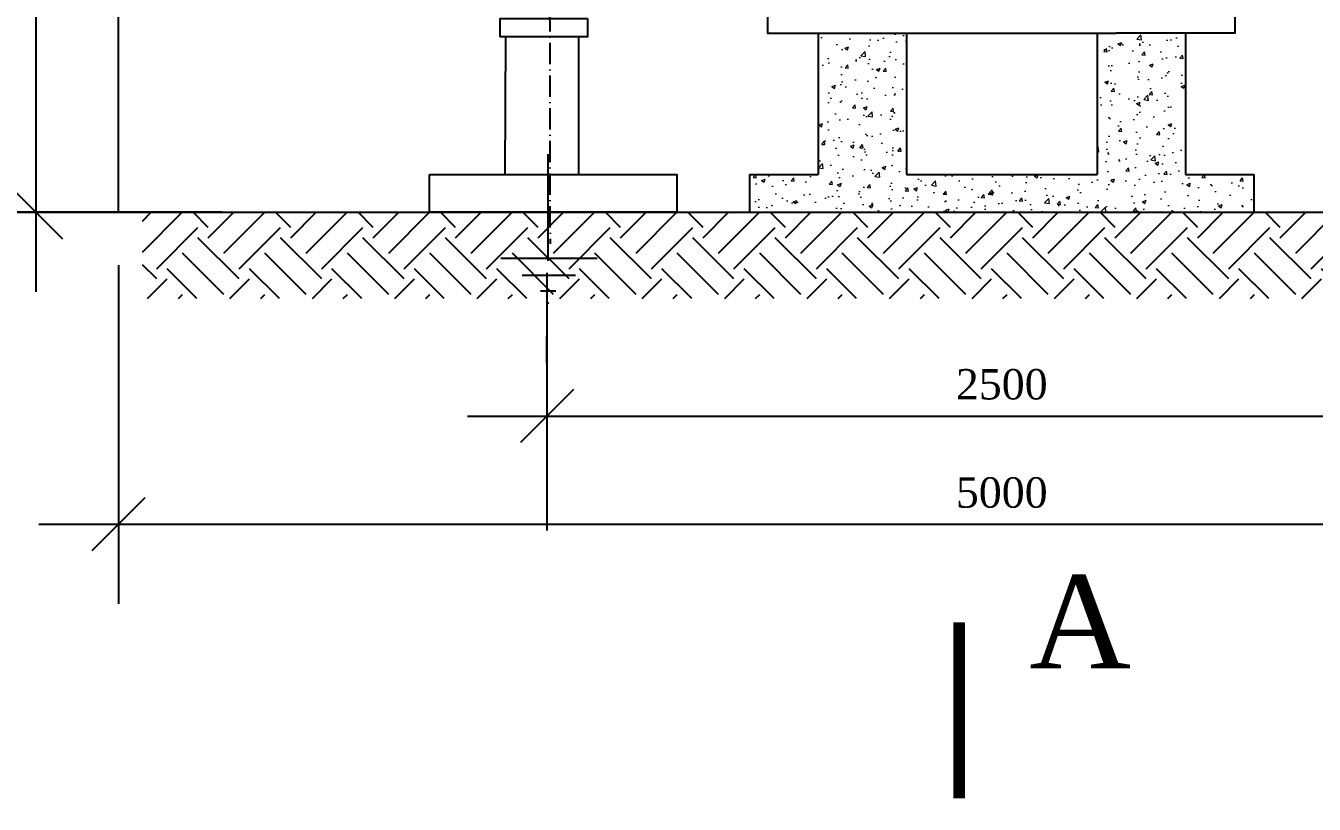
# Model space of a CAD drawing. Header units: inches. Extents: x -246336 to 136055, y -106871 to 69513.
# Drawn here: x -213498 to -209851, y 6611 to 8815 of the extents above; entities that cross this region are included whole.
import ezdxf

# ---------------------------------------------------------------- set-up
doc = ezdxf.new("R2010")
doc.units = ezdxf.units.IN
doc.header["$MEASUREMENT"] = 0
doc.linetypes.add('ACAD_ISO10W100', pattern=[18.5, 12, -3, 0.5, -3])
doc.layers.add('XA-TT1', color=7, linetype='Continuous')
doc.layers.add('XA-TT2', color=7, linetype='Continuous')
doc.styles.get("Standard").update_dxf_attribs({"font": 'VNTIME_0.TTF', "height": 86})
doc.styles.add('VIET4', font='Vhtime.ttf', dxfattribs={"height": 4})
doc.dimstyles.new('TAM', dxfattribs={"dimscale": 75, "dimtxt": 2, "dimasz": 2, "dimexe": 3, "dimexo": 2, "dimgap": 1, "dimtad": 0, "dimtoh": 1, "dimdec": 0, "dimdsep": 46, "dimtxsty": 'Standard', "dimblk1": 'OBLIQUE', "dimblk2": 'OBLIQUE', "dimsah": 1, "dimcen": -1, "dimdle": 3, "dimclrd": 251, "dimclre": 251, "dimadec": 0, "dimazin": 0, "dimtfac": 1, "dimtdec": 0, "dimtmove": 0, "dimatfit": 3, "dimldrblk": 'OBLIQUE', "dimfxl": 1, "dimtvp": 1, "dimtolj": 1, "dimtzin": 0, "dimarcsym": 0})

# ---------------------------------------------------------------- blocks, each defined once
blk = doc.blocks.new('_OBLIQUE')
at = {"color": 0, "linetype": 'ByBlock'}
blk.add_line((-0.5, -0.5), (0.5, 0.5), dxfattribs=at)
blk = doc.blocks.new('*D55')
at = {"color": 251, "lineweight": -2}
for p, q in [((-212022.7, 7860.1), (-212022.7, 7935.1)), ((-209448.7, 7860.1), (-209448.7, 7935.1)), ((-212247.7, 7710.1), (-209223.7, 7710.1))]:
    blk.add_line(p, q, dxfattribs=at)
at = {"layer": 'Defpoints', "color": 0}
for p in [(-212022.7, 7710.1), (-209448.7, 7710.1), (-209448.7, 7710.1)]:
    blk.add_point(p, dxfattribs=at)
at = {"color": 251, "lineweight": -2, "xscale": 150, "yscale": 150, "zscale": 150, "rotation": 180}
blk.add_blockref('_OBLIQUE', (-212022.7, 7710.1), dxfattribs=at)
at = {"color": 251, "lineweight": -2, "xscale": 150, "yscale": 150, "zscale": 150}
blk.add_blockref('_OBLIQUE', (-209448.7, 7710.1), dxfattribs=at)
at = {"color": 0, "insert": (-210735.7, 7799.5), "char_height": 86, "attachment_point": 5}
blk.add_mtext('\\A1;2500', dxfattribs=at)
blk = doc.blocks.new('*D56')
at = {"color": 251, "lineweight": -2}
for p, q in [((-213235.7, 8137), (-213235.7, 7178.6)), ((-208235.7, 8137), (-208235.7, 7178.6)), ((-213460.7, 7403.6), (-208010.7, 7403.6))]:
    blk.add_line(p, q, dxfattribs=at)
at = {"layer": 'Defpoints', "color": 0}
for p in [(-213235.7, 8287), (-208235.7, 8287), (-208235.7, 7403.6)]:
    blk.add_point(p, dxfattribs=at)
at = {"color": 251, "lineweight": -2, "xscale": 150, "yscale": 150, "zscale": 150, "rotation": 180}
blk.add_blockref('_OBLIQUE', (-213235.7, 7403.6), dxfattribs=at)
at = {"color": 251, "lineweight": -2, "xscale": 150, "yscale": 150, "zscale": 150}
blk.add_blockref('_OBLIQUE', (-208235.7, 7403.6), dxfattribs=at)
at = {"color": 0, "insert": (-210735.7, 7493), "char_height": 86, "attachment_point": 5}
blk.add_mtext('\\A1;5000', dxfattribs=at)
blk = doc.blocks.new('*D57')
at = {"color": 251, "lineweight": -2}
for p, q in [((-213468.3, 8062), (-213468.3, 10511.8)), ((-213352, 10286.8), (-213693.3, 10286.8)), ((-213352, 8287), (-213693.3, 8287))]:
    blk.add_line(p, q, dxfattribs=at)
at = {"layer": 'Defpoints', "color": 0}
for p in [(-213468.3, 10286.8), (-213202, 10286.8), (-213202, 8287)]:
    blk.add_point(p, dxfattribs=at)
at = {"color": 251, "lineweight": -2, "xscale": 150, "yscale": 150, "zscale": 150}
for p, rotation in [((-213468.3, 10286.8), 90), ((-213468.3, 8287), 270)]:
    blk.add_blockref('_OBLIQUE', p, dxfattribs=dict(at, rotation=rotation))
at = {"color": 0, "insert": (-213556.1, 9286.9), "char_height": 86, "attachment_point": 5, "rotation": 90}
blk.add_mtext('\\A1;2000', dxfattribs=at)

msp = doc.modelspace()

# ---------------------------------------------------------------- hatches: boundary and pattern name
at = {"lineweight": 5}
h = msp.add_hatch(dxfattribs=at)
h.set_pattern_fill('AR-CONC', color=8, scale=15, style=0)
h.set_pattern_definition([(50, (-177235.835, -23247.18), (107.58903, -9.41282), [11.25, -123.75]), (355, (-177235.83, -23247.18), (-20.8127, 112.82882), [9, -99]), (100.4514, (-177226.87, -23247.97), (86.7764, 103.41593), [9.56103, -105.17132]), (46.1842, (-177235.83, -23217.18), (160.08616, -24.82785), [16.875, -185.625]), (96.6356, (-177222.5, -23219.25), (140.1994, 146.1177), [14.34154, -157.75695]), (351.1842, (-177235.83, -23217.18), (140.1993, 146.1178), [13.5, -148.5]), (21, (-177220.835, -23224.68), (89.53606, -60.39283), [11.25, -123.75]), (326, (-177220.83, -23224.68), (36.4973, 108.7725), [9, -99]), (71.4514, (-177213.37, -23229.72), (126.0334, 48.37957), [9.56103, -105.17132]), (37.5, (-177235.835, -23247.183), (1.823978, 49.934078), [0, -97.8, 0, -100.5, 0, -99.375]), (7.5, (-177235.835, -23247.183), (39.46043, 59.161757), [0, -57.3, 0, -95.55, 0, -37.875]), (327.5, (-177269.285, -23247.183), (80.073365, -3.38323), [0, -37.5, 0, -117, 0, -155.25]), (317.5, (-177284.285, -23247.18), (87.47793, 15.01575), [0, -48.75, 0, -77.7, 0, -110.25])])
h.paths.add_polyline_path([(-211005.348, 8794.47), (-211255.348, 8794.47), (-211255.348, 8394.47), (-211449.446, 8394.47), (-211449.446, 8286.965), (-210021.899, 8286.965), (-210021.899, 8394.408), (-210215.997, 8394.408), (-210215.997, 8794.47), (-210411.735, 8794.47), (-210465.997, 8794.47), (-210465.997, 8394.47), (-211005.348, 8394.47)])
at = {"layer": 'XA-TT1'}
h = msp.add_hatch(dxfattribs=at)
h.set_pattern_fill('EARTH', color=4, scale=660, angle=45, style=0)
h.set_pattern_definition([(45, (-215927.28, 1593.55), (1e-14, 233.3452), [165, -165]), (45, (-215971.03, 1637.3), (1e-14, 233.3452), [165, -165]), (45, (-216014.78, 1681.06), (1e-14, 233.3452), [165, -165]), (135, (-216014.78, 1710.23), (-233.3452, 3e-14), [165, -165]), (135, (-215971.03, 1753.98), (-233.3452, 3e-14), [165, -165]), (135, (-215927.28, 1797.73), (-233.3452, 3e-14), [165, -165])])
h.paths.add_polyline_path([(-213167.265, 8286.965), (-208511.105, 8286.965), (-208511.105, 8042.816), (-213167.265, 8042.816)])

# ---------------------------------------------------------------- linework, layer by layer
at = {"color": 2, "linetype": 'ACAD_ISO10W100', "ltscale": 5}
msp.add_line((-212027.969, 16721.461), (-212014.075, 8197.879), dxfattribs=at)
at = {"color": 3}
msp.add_line((-213235.672, 8286.965), (-213235.672, 10286.965), dxfattribs=at)
at = {"color": 1}
for p, q in [((-211255.348, 8794.47), (-211255.348, 8394.47)), ((-211005.348, 8794.47), (-211005.348, 8394.47)), ((-210465.997, 8794.408), (-210465.997, 8394.408)), ((-210215.997, 8794.408), (-210215.997, 8394.408)), ((-211449.446, 8394.47), (-211255.348, 8394.47)), ((-211449.446, 8394.47), (-211449.446, 8286.965)), ((-211005.348, 8394.47), (-210465.997, 8394.47)), ((-210215.997, 8394.408), (-210021.899, 8394.408)), ((-210021.899, 8394.408), (-210021.899, 8286.902))]:
    msp.add_line(p, q, dxfattribs=at)
msp.add_lwpolyline([(-212355.199, 8394.47), (-211654.824, 8394.47), (-211654.824, 8286.965), (-212355.199, 8286.965)], close=True)
at = {"layer": 'XA-TT1', "color": 1}
msp.add_line((-213742.822, 8286.965), (-207823.666, 8286.965), dxfattribs=at)
at = {"layer": 'XA-TT1', "color": 4, "linetype": 'Continuous'}
msp.add_line((-212022.672, 8115.365), (-212022.672, 7386.371), dxfattribs=at)
at = {"layer": 'XA-TT1', "flags": 128}
for points in [[(-210880.612, 8854.53), (-211398.365, 8854.53), (-211398.365, 8794.47), (-210411.735, 8794.47)], [(-210880.612, 8854.53), (-210075.943, 8854.53), (-210075.943, 8794.47), (-210411.735, 8794.47)], [(-212942.607, 8286.965), (-214505.652, 8286.965)]]:
    msp.add_lwpolyline(points, dxfattribs=at)
at = {"layer": 'XA-TT1', "color": 7, "flags": 128}
for points in [[(-212139.702, 8784.06), (-212141.931, 8394.47)], [(-211932.387, 8394.47), (-211932.545, 8784.06)]]:
    msp.add_lwpolyline(points, dxfattribs=at)
at = {"layer": 'XA-TT1', "color": 2, "flags": 128}
for points in [[(-212019.919, 8451.547), (-212019.919, 8149.304)], [(-212153.474, 8157.415), (-211880.682, 8157.415)], [(-212092.583, 8108.753), (-211941.573, 8108.753)], [(-212041.434, 8064.957), (-211997.593, 8064.957)], [(-212024.385, 8030.894), (-212017.078, 8030.894)]]:
    msp.add_lwpolyline(points, dxfattribs=at)
at = {"layer": 'XA-TT1', "const_width": 33, "flags": 128}
msp.add_lwpolyline([(-210855.825, 7125.824), (-210855.825, 6627.403)], dxfattribs=at)
at = {"layer": 'XA-TT1', "flags": 128}
msp.add_lwpolyline([(-210855.825, 6876.614, 0, 66, 0), (-210683.753, 6876.614, 0, 0, 0), (-210397.179, 6876.614, 0, 0, 0)], format="xyseb", dxfattribs=at)
at = {"layer": 'XA-TT2'}
msp.add_lwpolyline([(-211907.991, 8835.996), (-211907.991, 8784.06), (-212155.567, 8784.06), (-212155.567, 8835.996)], close=True, dxfattribs=at)

# ---------------------------------------------------------------- texts
at = {"layer": 'XA-TT1', "insert": (-210658.094, 7259.723), "char_height": 264, "width": 421.08, "attachment_point": 1, "style": 'VIET4'}
msp.add_mtext('A', dxfattribs=at)

# ---------------------------------------------------------------- dimensions: what is measured, and where the dimension line sits
dim = msp.add_linear_dim(base=(-213468.283, 10286.792), p1=(-213201.978, 8286.965), p2=(-213201.978, 10286.792), angle=90, dimstyle='TAM')
dim.commit()
dim.dimension.update_dxf_attribs({"geometry": '*D57', "text_midpoint": (-213556.085, 9286.878)})
dim = msp.add_linear_dim(base=(-208235.672, 7403.61), p1=(-213235.672, 8286.965), p2=(-208235.672, 8286.965), dimstyle='TAM')
dim.commit()
dim.dimension.update_dxf_attribs({"geometry": '*D56', "text_midpoint": (-210735.672, 7492.965)})
dim = msp.add_linear_dim(base=(-209448.672, 7710.144), p1=(-212022.672, 7710.144), p2=(-209448.672, 7710.144), text='2500', dimstyle='TAM')
dim.commit()
dim.dimension.update_dxf_attribs({"geometry": '*D55', "text_midpoint": (-210735.672, 7799.5)})

doc.saveas('drawing.dxf')
